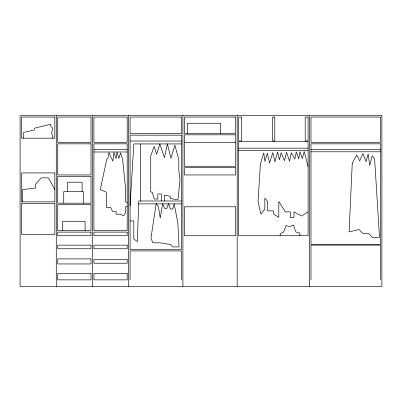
<?xml version="1.0" encoding="UTF-8"?>
<svg xmlns="http://www.w3.org/2000/svg" width="402" height="402" viewBox="0 0 402 402"><rect width="100%" height="100%" fill="white"/><g stroke="black" fill="none" stroke-linecap="round" stroke-linejoin="round"><path stroke-width="0.6" d="M181.463 200.99L138.77 200.99L137.338 241.527L133.806 238.999L133.806 220.909L130.087 220.909M130.087 205.879L133.806 143.936L181.463 143.936M308.093 211.894L301.641 216.03L294.003 211.894L294.003 217.487L290.385 217.487L290.385 211.894L285.319 211.894L278.802 201.462L278.802 217.487L273.46 213.763L273.46 210.869L267.672 210.869L267.672 201.462L264.833 198.176L264.833 209.03L260.908 214.226L258.064 201.518L260.401 163.961L263.807 152.896L264.928 161.509L267.28 153.147L269.636 163.001L272.802 152.619L274.933 161.785L277.596 152.011L279.516 159.735L281.093 152.675L284.435 160.689L286.525 152.263L289.556 161.167L291.319 152.665L294.797 159.011L296.314 151.936L298.671 158.78L299.998 151.665L302.294 158.529L304.239 151.559L308.093 166.724M130.087 141.037L181.463 141.037M184.357 142.388L235.733 142.388M238.627 148.177L308.093 148.177M93.907 149.343L127.193 149.343M310.987 149.624L380.453 149.624M238.627 150.348L308.093 150.348M310.987 151.795L380.453 151.795M93.907 151.991L127.193 151.991M138.77 203.884L181.463 203.884M127.193 206.417L125.746 206.417L125.746 212.206L123.59 215.974L120.449 214.176L116.108 214.176L116.108 211.281L112.49 211.281L110.65 207.347L106.309 207.347L106.309 192.151L100.304 189.628L106.751 159.187L107.887 158.293L108.927 152.599L112.846 161.152L113.912 152.534L116.072 158.679L117.052 152.237L118.856 158.499L120.525 152.951L122.605 159.122L125.64 189.362L125.64 201.663L127.193 202.829M54.833 189.563L48.436 177.84L41.2 177.84L35.537 184.423L35.537 188.041L22.602 189.563L22.602 201.864M52.953 138.187L51.617 132.529L52.953 128.399L50.471 125.771L50.471 124.324L34.994 128.047L34.21 130.072L23.607 132.399L23.607 138.187M380.453 279.872L380.453 245.14L310.987 245.14L310.987 279.872M309.54 115.615L309.54 286.385M299.907 235.733L299.907 233.165L295.741 231.954L293.55 225.06L289.561 226.773L286.199 225.447L283.541 232.18L280.199 233.562L280.199 235.733M237.18 115.615L237.18 286.385M220.638 133.389L220.638 123.258L187.352 123.258L187.352 133.389M182.91 115.615L182.91 286.385M181.463 279.872L181.463 250.928L130.087 250.928L130.087 279.872M164.478 200.99L164.478 195.201L170.182 196.201L170.182 198.372L175.131 199.437L178.026 199.437L180.021 180.006L178.81 170.674L178.81 159.82L174.895 145.137L170.89 158.293L167.388 143.936L164.458 157.634L159.79 143.936L156.639 154.323L154.177 146.383L150.73 155.911L150.73 192.091L152.177 192.091L154.222 199.03L157.84 199.03L157.84 193.965L161.458 193.965L161.458 200.99M140.559 143.936L140.559 200.99M128.64 115.615L128.64 286.385M92.46 115.615L92.46 286.385M85.093 230.668L85.093 221.261L62.662 221.261L62.662 230.668M83.279 203.171L83.279 191.593L63.742 191.593L63.742 203.171M82.108 191.593L82.108 182.186L67.636 182.186L67.636 191.593M56.28 115.615L56.28 286.385M352.252 163.262L349.097 231.929L358.921 229.457L363.026 233.537L368.815 233.537L372.207 237.301L379.488 237.301L374.659 159.298L372.252 155.685L369.684 165.483L368.192 154.006L366.066 161.674L362.87 153.599L359.73 160.916L356.78 155.016L352.252 163.262M156.157 203.774L150.976 238.12L152.881 242.813L160.117 242.813L170.83 244.582L172.528 246.923L179.041 246.923L177.85 223.075L174.182 203.884L172.704 209.045L170.533 209.045L168.468 203.638L166.83 208.432L164.659 208.432L162.659 203.779L160.247 218.05L158.393 206.618L156.157 203.774M381.9 115.615L20.1 115.615L20.1 286.385L381.9 286.385L381.9 115.615M54.833 117.062L21.547 117.062L21.547 138.187L54.833 138.187L54.833 117.062M91.013 117.062L57.727 117.062L57.727 142.388L91.013 142.388L91.013 117.062M127.193 117.062L93.907 117.062L93.907 142.388L127.193 142.388L127.193 117.062M181.463 117.062L130.087 117.062L130.087 133.705L181.463 133.705L181.463 117.062M235.733 117.062L184.357 117.062L184.357 133.389L235.733 133.389L235.733 117.062M241.522 117.062L238.627 117.062L238.627 140.941L241.522 140.941L241.522 117.062M274.807 117.062L272.636 117.062L272.636 140.941L274.807 140.941L274.807 117.062M308.093 117.062L305.198 117.062L305.198 140.941L308.093 140.941L308.093 117.062M380.453 117.062L310.987 117.062L310.987 142.388L380.453 142.388L380.453 117.062M235.733 134.836L184.357 134.836L184.357 166.267L235.733 166.267L235.733 134.836M181.463 135.152L130.087 135.152L130.087 249.481L181.463 249.481L181.463 135.152M308.093 141.665L238.627 141.665L238.627 235.733L308.093 235.733L308.093 141.665M91.013 143.836L57.727 143.836L57.727 174.95L91.013 174.95L91.013 143.836M127.193 143.836L93.907 143.836L93.907 230.668L127.193 230.668L127.193 143.836M380.453 143.836L310.987 143.836L310.987 244.416L380.453 244.416L380.453 143.836M235.733 167.714L184.357 167.714L184.357 174.95L235.733 174.95L235.733 167.714M54.833 172.92L21.547 172.92L21.547 201.864L54.833 201.864L54.833 172.92M91.013 176.398L57.727 176.398L57.727 203.171L91.013 203.171L91.013 176.398M54.833 203.311L21.547 203.311L21.547 234.426L54.833 234.426L54.833 203.311M91.013 204.618L57.727 204.618L57.727 230.668L91.013 230.668L91.013 204.618M235.733 206.789L184.357 206.789L184.357 235.733L235.733 235.733L235.733 206.789M91.013 232.115L57.727 232.115L57.727 235.733L91.013 235.733L91.013 232.115M127.193 232.115L93.907 232.115L93.907 235.733L127.193 235.733L127.193 232.115M91.013 245.14L57.727 245.14L57.727 248.758L91.013 248.758L91.013 245.14M127.193 245.14L93.907 245.14L93.907 248.758L127.193 248.758L127.193 245.14M91.013 258.888L57.727 258.888L57.727 263.953L91.013 263.953L91.013 258.888M127.193 259.612L93.907 259.612L93.907 263.23L127.193 263.23L127.193 259.612M91.013 273.36L57.727 273.36L57.727 279.872L91.013 279.872L91.013 273.36M127.193 273.36L93.907 273.36L93.907 279.872L127.193 279.872L127.193 273.36"/></g></svg>
